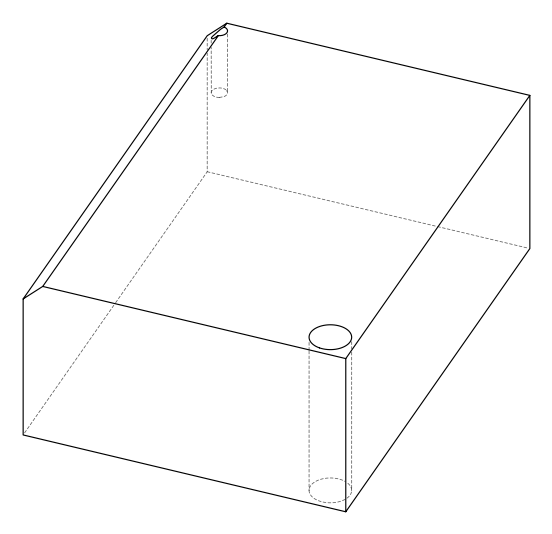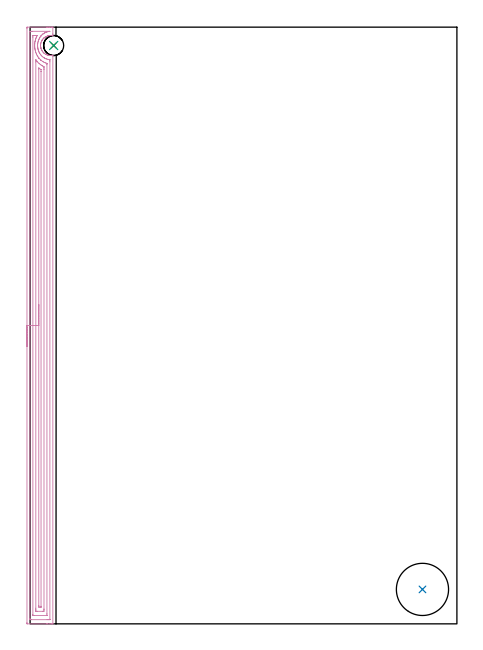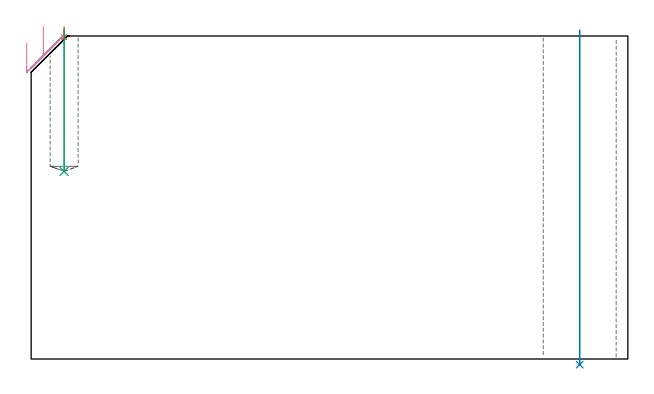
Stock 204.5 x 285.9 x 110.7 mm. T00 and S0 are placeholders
(PLAN: 4 operations, 3 tool changes, 12.2 min)
(1 SPOT_DRILL | STEP1POCKET | NXT0321_9005460120000 | 0.03 min | 1 mm3)
(2 INDEXABLE_INSERT_DRILL_THROUGH_HOLE_FROM_SOLID | STEP1HOLE | NXT0302_021 | 0.46 min | 54307 mm3)
(3 DRILL_BLIND_HOLE_INTO_CENTER | STEP1POCKET | NXT0301_067 | 0.2 min | 3267 mm3)
(4 AREA_MILL | FG_CHAMFER_SURFACE | UGT0205_001 | 11.55 min | 21863 mm3)
(TOOL NXT0321_9005460120000 | NC Spot Drill, 142deg, 12mm, Carbide, Uncoated | D12 PA142 FL30 Z2)
(TOOL NXT0302_021 | Index. Insert Drill 25mm [880-D2500L25-05] | D25 PA176 FL125 Z2)
(TOOL NXT0301_067 | Carbide Drill 9.6mm [860.1-0960-029A1-MM 2214] | D9.6 PA140 FL47 Z2)
(TOOL UGT0205_001 | Chamfer Mill 20 x 3 x 45 deg. | D20 FL50 Z2)
(OP 1 SPOT_DRILL)
G17 G21 G94 G90
T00 M6
G54
G17 G0 G90 X11.3 Y277.1 S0 M3
G43 Z120.7 H0
G94 G81 G98 Z110.287 F250. R113.7
G80
M5
M2
(OP 2 INDEXABLE_INSERT_DRILL_THROUGH_HOLE_FROM_SOLID)
G17 G21 G94 G90
T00 M6
G54
G17 G0 G90 X188. Y16.5 S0 M3
G43 Z120.7 H1
G94 G81 G98 Z-1.937 F250. R112.7
G80
M5
M2
(OP 3 DRILL_BLIND_HOLE_INTO_CENTER)
G17 G21 G94 G90
T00 M6
G54
G17 G0 G90 X11.3 Y277.1 S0 M3
G43 Z120.7 H1
G94 G81 G98 Z64.3 F250. R112.7
G80
M5
M2
(OP 4 AREA_MILL)
G17 G21 G94 G90
T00 M6
G54
G17 G0 G90 X-1.5 Y132.95 S1061 M3
G43 Z120.7 H0
Z108.3
G94 G1 Y132.988 Z107.428 F250.
Y133.102 Z106.564
Y133.291 Z105.712
Y133.553 Z104.88
Y133.887 Z104.074
Y134.29 Z103.3
Y134.759 Z102.564
Y135.29 Z101.872
Y135.879 Z101.229
Y136.522 Z100.64
Y137.214 Z100.108
Y137.95 Z99.64
Y138.724 Z99.237
Y139.53 Z98.903
Y140.362 Z98.641
Y141.214 Z98.452
Y142.078 Z98.338
Y142.95 Z98.3
Y285.295
X-1.496 Y285.721 Z98.302
X-1.492 Y285.89 Z98.306
X-1.319 Y285.9 Z98.478
X7.788 Z107.582
X8.356 Z108.153
X8.671 Z108.467
X9.239 Z109.035
X9.553 Z109.348
X10.182 Z109.982
X10.569 Z110.368
X10.892 Y285.894 Z110.683
X10.897 Y285.892 Z110.688
X10.9 Y285.741 Z110.7
Y282.617
X10.893 Y281.781 Z110.693
X10.878 Y281.776 Z110.677
X10.51 Y281.843 Z110.309
X10.149 Y281.877 Z109.949
X9.71 Y281.888 Z109.51
X9.271 Y281.859 Z109.071
X8.831 Y281.789 Z108.63
X8.565 Y281.725 Z108.365
X8.394 Y281.684 Z108.193
X8.236 Y281.635 Z108.034
X7.874 Y281.486 Z107.669
X7.788 Y281.443 Z107.582
X7.605 Y281.354 Z107.404
X7.516 Y281.31 Z107.315
X7.465 Y281.279 Z107.264
X7.347 Y281.206 Z107.144
X7.165 Y281.094 Z106.964
X7.087 Y281.047 Z106.886
X6.681 Y280.743 Z106.478
X6.64 Y280.708 Z106.437
X6.612 Y280.681 Z106.408
X6.432 Y280.51 Z106.228
X6.318 Y280.386 Z106.114
X6.236 Y280.298 Z106.032
X5.874 Y279.852 Z105.672
X5.838 Y279.799 Z105.636
X5.762 Y279.689 Z105.56
X5.729 Y279.63 Z105.527
X5.655 Y279.494 Z105.45
X5.562 Y279.33 Z105.359
X5.427 Y279.048 Z105.226
X5.386 Y278.96 Z105.184
X5.226 Y278.517 Z105.025
X5.132 Y278.155 Z104.93
X5.109 Y278.068 Z104.907
X5.035 Y277.624 Z104.834
X5.027 Y277.537 Z104.826
X5.014 Y277.4 Z104.811
X5.011 Y277.263 Z104.802
X5.004 Y277.176
Y277.161 Z104.803
X5.006 Y277.06 Z104.804
X5.011 Y276.978 Z104.8
X5.01 Y276.952 Z104.801
X5.012 Y276.918 Z104.804
X5.014 Y276.887 Z104.806
X5.023 Y276.729 Z104.819
X5.038 Y276.609 Z104.836
X5.071 Y276.37 Z104.866
X5.082 Y276.284 Z104.879
X5.126 Y276.082 Z104.924
X5.141 Y276.013 Z104.94
X5.162 Y275.924 Z104.958
X5.181 Y275.835 Z104.979
X5.326 Y275.392 Z105.125
X5.435 Y275.148 Z105.232
X5.488 Y275.032 Z105.283
X5.526 Y274.943 Z105.323
X5.673 Y274.671 Z105.473
X5.766 Y274.5 Z105.566
X5.934 Y274.263 Z105.734
X6.114 Y274.035 Z105.913
X6.318 Y273.807 Z106.114
X6.427 Y273.693 Z106.227
X6.51 Y273.608 Z106.309
X6.573 Y273.548 Z106.373
X6.639 Y273.492 Z106.439
X6.962 Y273.247 Z106.76
X7.065 Y273.168 Z106.864
X7.516 Y272.889 Z107.316
X7.847 Y272.717 Z107.646
X8.118 Y272.61 Z107.917
X8.254 Y272.565 Z108.054
X8.395 Y272.519 Z108.193
X8.544 Y272.482 Z108.34
X8.671 Y272.451 Z108.467
X8.831 Y272.411 Z108.63
X9.271 Y272.341 Z109.071
X9.71 Y272.313 Z109.51
X10.149 Y272.325 Z109.949
X10.345 Y272.349 Z110.145
X10.739 Y272.397 Z110.537
X10.791 Y272.406 Z110.59
X10.895 Y272.416 Z110.693
X10.9 Y272.354 Z110.7
Y0.159
X10.898 Y0.008 Z110.688
X10.892 Y0.006 Z110.683
X10.569 Y0. Z110.368
X10.182 Z109.982
X9.553 Z109.348
X8.356 Z108.153
X7.788 Z107.582
X-1.32 Y0.001 Z98.477
X-1.492 Y0.01 Z98.306
X-1.499 Y0.182 Z98.299
X-1.5 Y0.605 Z98.3
Y142.95
X-0.086 Z99.714
X-0.085 Y283.716 Z99.715
X-0.084 Y283.819 Z99.716
X-0.081 Y283.869 Z99.719
X-0.08 Y283.887 Z99.72
X-0.042 Y283.89 Z99.758
X0.345 Y283.898 Z100.145
X0.729 Y283.9 Z100.529
X1.226 Z101.026
X9.203 Y283.899 Z109.003
X9.289 Y283.896 Z109.089
X9.466 Y283.887 Z109.266
X9.463 Y283.884 Z109.263
X9.211 Y283.856 Z109.011
X8.788 Y283.789 Z108.588
X8.671 Y283.768 Z108.471
X8.461 Y283.722 Z108.261
X8.109 Y283.632 Z107.909
X7.788 Y283.533 Z107.588
X7.772 Y283.527 Z107.572
X7.729 Y283.51 Z107.529
X7.167 Y283.246 Z106.967
X6.906 Y283.106 Z106.706
X6.606 Y282.921 Z106.406
X6.163 Y282.617 Z105.963
X6.084 Y282.556 Z105.884
X6.024 Y282.506 Z105.824
X5.618 Y282.135 Z105.418
X5.244 Y281.725 Z105.044
X5.197 Y281.669 Z104.997
X5.141 Y281.599 Z104.941
X4.813 Y281.164 Z104.613
X4.607 Y280.832 Z104.407
X4.481 Y280.607 Z104.281
X4.259 Y280.167 Z104.059
X4.188 Y280.012 Z103.988
X4.159 Y279.94 Z103.959
X3.951 Y279.359 Z103.751
X3.864 Y279.048 Z103.664
X3.764 Y278.656 Z103.564
X3.678 Y278.155 Z103.478
X3.64 Y277.889 Z103.44
X3.612 Y277.592 Z103.412
X3.597 Y277.263 Z103.397
Y277.039
X3.609 Y276.703 Z103.409
X3.637 Y276.37 Z103.437
X3.651 Y276.231 Z103.451
X3.673 Y276.071 Z103.473
X3.724 Y275.754 Z103.524
X3.784 Y275.478 Z103.584
X3.834 Y275.253 Z103.634
X3.927 Y274.921 Z103.727
X4.039 Y274.585 Z103.839
X4.098 Y274.421 Z103.898
X4.259 Y274.043 Z104.059
X4.39 Y273.759 Z104.19
X4.424 Y273.693 Z104.224
X4.628 Y273.319 Z104.428
X4.98 Y272.8 Z104.78
X5.141 Y272.594 Z104.941
X5.456 Y272.23 Z105.256
X5.776 Y271.908 Z105.576
X6.024 Y271.7 Z105.824
X6.73 Y271.194 Z106.53
X6.906 Y271.087 Z106.706
X7.028 Y271.016 Z106.828
X7.54 Y270.772 Z107.34
X7.788 Y270.675 Z107.588
X8.272 Y270.527 Z108.072
X8.671 Y270.434 Z108.471
X9.342 Y270.336 Z109.142
X9.427 Y270.324 Z109.227
X9.442 Y270.318 Z109.242
X9.479 Y270.298 Z109.279
X9.483 Y270.194 Z109.283
X9.484 Y270.123 Z109.284
X9.486 Y269.299 Z109.286
X9.485 Y2.184 Z109.285
X9.484 Y2.081 Z109.284
X9.481 Y2.031 Z109.281
X9.48 Y2.013 Z109.28
X9.442 Y2.01 Z109.242
X9.055 Y2.002 Z108.855
X8.671 Y2. Z108.471
X8.174 Z107.974
X0.729 Y2.001 Z100.529
X0.23 Y2.003 Z100.03
X0.019 Y2.01 Z99.819
X-0.079 Y2.018 Z99.721
X-0.085 Y2.321 Z99.715
Y2.39
X-0.086 Y142.95 Z99.714
X1.328 Z101.128
X1.329 Y281.119 Z101.129
X1.331 Y281.725 Z101.131
X1.333 Y281.82 Z101.133
X1.335 Y281.887 Z101.135
X1.439 Y281.892 Z101.239
X1.612 Y281.895 Z101.412
X2.321 Y281.9 Z102.121
X2.494 Z102.294
X3.204 Y281.899 Z103.004
X3.273 Y281.897 Z103.073
X3.376 Y281.891 Z103.176
X3.38 Y281.889 Z103.18
X3.381 Y281.886 Z103.181
X3.376 Y281.873 Z103.176
X3.327 Y281.775 Z103.127
X3.301 Y281.725 Z103.101
X3.039 Y281.174 Z102.839
X2.895 Y280.832 Z102.695
X2.787 Y280.537 Z102.587
X2.696 Y280.283 Z102.496
X2.588 Y279.94 Z102.388
X2.567 Y279.866 Z102.367
X2.494 Y279.595 Z102.294
X2.393 Y279.149 Z102.193
X2.375 Y279.048 Z102.175
X2.268 Y278.384 Z102.068
X2.239 Y278.155 Z102.039
X2.194 Y277.566 Z101.994
X2.183 Y277.263 Z101.983
X2.194 Y276.673 Z101.994
X2.213 Y276.37 Z102.013
X2.24 Y276.057 Z102.04
X2.287 Y275.688 Z102.087
X2.32 Y275.478 Z102.12
X2.389 Y275.091 Z102.189
X2.494 Y274.586 Z102.294
X2.773 Y273.693 Z102.573
X2.954 Y273.227 Z102.754
X3.147 Y272.8 Z102.947
X3.376 Y272.348 Z103.176
X3.631 Y271.908 Z103.431
X3.883 Y271.53 Z103.683
X4.056 Y271.286 Z103.856
X4.259 Y271.019 Z104.059
X4.261 Y271.016 Z104.061
X4.278 Y270.996 Z104.078
X5.121 Y270.123 Z104.921
X5.141 Y270.105 Z104.941
X5.251 Y270.013 Z105.051
X6.024 Y269.467 Z105.824
X6.391 Y269.231 Z106.191
X6.906 Y268.966 Z106.706
X7.338 Y268.776 Z107.138
X7.788 Y268.626 Z107.588
X8.003 Y268.553 Z107.803
X8.047 Y268.536 Z107.847
X8.065 Y268.527 Z107.865
X8.067 Y268.509 Z107.867
X8.07 Y268.434 Z107.87
X8.071 Y268.338 Z107.871
X8.072 Y268.052 Z107.872
X8.071 Y4.782 Z107.871
X8.067 Y4.175 Z107.867
X8.065 Y4.034 Z107.865
X8.06 Y4.01 Z107.86
X8.019 Y4.005 Z107.819
X7.96 Y4.001 Z107.76
X1.784 Z101.584
X1.612 Y4.003 Z101.412
X1.439 Y4.008 Z101.239
X1.335 Y4.013 Z101.135
X1.332 Y4.08 Z101.132
X1.331 Y4.175 Z101.131
X1.329 Y4.461 Z101.129
X1.328 Y142.95 Z101.128
X2.743 Z102.543
Y269.231
X2.744 Y269.87 Z102.544
X2.747 Y270.123 Z102.547
X2.75 Y270.279 Z102.55
X2.868 Y270.123 Z102.668
X3.143 Y269.758 Z102.943
X3.376 Y269.468 Z103.176
X3.596 Y269.231 Z103.396
X4.259 Y268.547 Z104.059
X4.487 Y268.338 Z104.287
X5.141 Y267.858 Z104.941
X5.748 Y267.446 Z105.548
X6.024 Y267.291 Z105.824
X6.353 Y267.113 Z106.153
X6.553 Y267.012 Z106.353
X6.644 Y266.966 Z106.444
X6.65 Y266.812 Z106.45
X6.654 Y266.553 Z106.454
X6.657 Y265.913 Z106.457
Y265.661
Y7.104
X6.656 Y6.852 Z106.456
X6.652 Y6.217 Z106.452
X6.649 Y6.01 Z106.449
X5.984 Y6. Z105.784
X3.376 Z103.176
X3.337 Z103.137
X2.948 Y6.006 Z102.748
X2.759 Y6.01 Z102.559
X2.75 Y6.116 Z102.55
X2.745 Y6.599 Z102.545
X2.743 Y6.852 Z102.543
Y7.493
Y142.95
X4.157 Z103.957
Y265.867
X4.158 Y266.073 Z103.958
X4.161 Y266.211 Z103.961
X4.165 Y266.302 Z103.965
X4.179 Y266.294 Z103.979
X4.259 Y266.241 Z104.059
X5.095 Y265.661 Z104.895
X5.141 Y265.631 Z104.941
X5.219 Y265.582 Z105.019
X5.236 Y265.566 Z105.036
X5.239 Y265.562 Z105.039
X5.243 Y264.768 Z105.043
Y264.665
Y8.431
X5.241 Y8.225 Z105.041
X5.237 Y8.088 Z105.037
X5.233 Y8.009 Z105.033
X5.219 Y8.007 Z105.019
X5.141 Y8.003 Z104.941
X4.888 Y8.001 Z104.688
X4.259 Y8.008 Z104.059
X4.176 Y8.01 Z103.976
X4.164 Y8.328 Z103.964
X4.158 Y8.534 Z103.958
X4.157 Y8.637 Z103.957
Y8.74
Y142.95
Y143.822 Z103.995
Y144.687 Z104.109
Y145.538 Z104.298
Y146.37 Z104.56
Y147.176 Z104.894
Y147.95 Z105.297
Y148.686 Z105.765
Y149.378 Z106.296
Y150.021 Z106.886
Y150.61 Z107.529
Y151.142 Z108.221
Y151.61 Z108.957
Y152.013 Z109.731
Y152.347 Z110.537
Y152.609 Z111.369
Y152.798 Z112.22
Y152.912 Z113.085
Y152.95 Z113.957
G0 Z120.7
M5
M2
